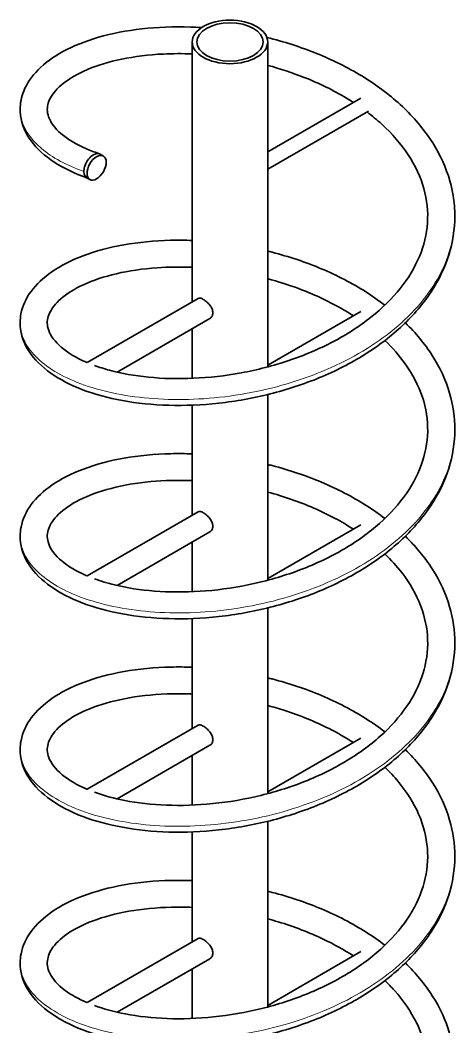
# Model space of a CAD drawing. Header units: millimetres. Extents: x 150 to 6235, y 143 to 4395.
# Drawn here: x 3974 to 4262, y 2060 to 2727 of the extents above; entities that cross this region are included whole.
import ezdxf

# ---------------------------------------------------------------- set-up
doc = ezdxf.new("R2010")
doc.units = ezdxf.units.MM
doc.header["$LTSCALE"] = 15
doc.layers.add('AM_0', color=7, linetype='Continuous', lineweight=35)
doc.layers.add('AM_TANG', color=171, linetype='Continuous', lineweight=18, true_color=0x8080ff)

msp = doc.modelspace()

# ---------------------------------------------------------------- linework, layer by layer
at = {"layer": 'AM_0'}
for p, q in [((4087.867, 2540.362), (4087.867, 2712.605)), ((4137.867, 2497.22), (4137.867, 2712.605)), ((4137.867, 2639.731), (4199.579, 2675.361)), ((4137.867, 2628.184), (4204.567, 2666.694)), ((4029.02, 2636.974), (4026.899, 2638.198)), ((4020.02, 2621.385), (4017.899, 2622.61)), ((4091.754, 2542.606), (4018.159, 2500.116)), ((4099.479, 2529.227), (4038.064, 2493.769)), ((4137.867, 2498.314), (4199.579, 2533.943)), ((4087.867, 2489.617), (4087.867, 2522.523)), ((4137.867, 2355.803), (4137.867, 2478.885)), ((4087.867, 2398.945), (4087.867, 2471.857)), ((4091.754, 2401.189), (4018.158, 2358.698)), ((4137.867, 2356.897), (4199.579, 2392.526)), ((4099.479, 2387.81), (4038.063, 2352.351)), ((4087.867, 2348.201), (4087.867, 2381.105)), ((4137.867, 2214.385), (4137.867, 2337.468)), ((4087.867, 2257.528), (4087.867, 2330.44)), ((4091.754, 2259.772), (4018.157, 2217.28)), ((4137.867, 2215.48), (4199.579, 2251.109)), ((4099.479, 2246.392), (4038.063, 2210.934)), ((4087.867, 2206.784), (4087.867, 2239.688)), ((4137.867, 2072.967), (4137.867, 2196.05)), ((4087.867, 2116.111), (4087.867, 2189.023)), ((4091.754, 2118.355), (4018.158, 2075.864)), ((4137.867, 2074.063), (4199.579, 2109.692)), ((4099.479, 2104.975), (4038.065, 2069.518)), ((4087.867, 2065.368), (4087.867, 2098.271))]:
    msp.add_line(p, q, dxfattribs=at)
for centre, major_axis in [((4112.867, 2712.605), (25, 0)), ((4112.867, 2712.605), (22, 0)), ((4024.52, 2629.179), (4.5, 7.794))]:
    msp.add_ellipse(centre, major_axis=major_axis, ratio=0.5773503, dxfattribs=at)
msp.add_ellipse((4022.399, 2630.404), major_axis=(4.5, 7.794), ratio=0.5773503, start_param=0, end_param=3.1415927, dxfattribs=at)
msp.add_ellipse((4022.399, 2630.404), major_axis=(4.5, 7.794), ratio=0.5773503, start_param=0, end_param=3.1415927, dxfattribs=at)
for points, knots in [([(4018.141, 2622.47), (4009.951, 2625.366), (4002.625, 2628.893), (3990.182, 2637.042), (3984.986, 2641.732), (3977.383, 2652.067), (3974.894, 2657.826), (3973.947, 2665.111), (3973.858, 2666.476), (3973.858, 2671.951), (3974.681, 2676.073), (3978.25, 2685.042), (3981.506, 2689.786), (3990.164, 2698.59), (3995.757, 2702.665), (4009.092, 2709.941), (4017.031, 2713.129), (4034.559, 2718.195), (4044.271, 2720.096), (4064.714, 2722.394), (4075.57, 2722.816), (4089.098, 2722.371), (4091.558, 2722.252), (4094.031, 2722.095)], [0.0381692, 0.0381692, 0.0381692, 0.0381692, 3.5137896, 3.5137896, 7.0210484, 7.0210484, 10.4724609, 10.4724609, 11.2614249, 11.2614249, 13.6389099, 13.6389099, 16.7391128, 16.7391128, 20.0459523, 20.0459523, 23.5325956, 23.5325956, 27.03588, 27.03588, 30.5147177, 30.5147177, 31.2809065, 31.2809065, 31.2809065, 31.2809065]), ([(4137.359, 2715.501), (4142.968, 2714.138), (4148.534, 2712.581), (4164.948, 2707.339), (4175.635, 2703.044), (4195.636, 2693.081), (4205.08, 2687.344), (4222.09, 2674.692), (4229.765, 2667.69), (4242.796, 2652.774), (4248.24, 2644.758), (4256.456, 2628.191), (4259.299, 2619.53), (4261.482, 2606.267), (4261.858, 2601.695), (4261.858, 2588.475), (4260.49, 2579.76), (4255.176, 2562.929), (4251.203, 2554.698), (4240.944, 2539.063), (4234.565, 2531.564), (4219.827, 2517.674), (4211.35, 2511.204), (4192.912, 2499.651), (4182.824, 2494.496), (4161.777, 2485.756), (4150.68, 2482.11), (4128.261, 2476.457), (4116.792, 2474.408), (4094.267, 2471.925), (4083.062, 2471.472), (4061.656, 2472.08), (4051.316, 2473.144), (4032.155, 2476.631), (4023.213, 2479.078), (4007.26, 2485.161), (4000.154, 2488.84), (3988.224, 2497.277), (3983.316, 2502.108), (3976.393, 2512.672), (3974.294, 2518.513), (3973.879, 2525.098), (3973.858, 2525.761), (3973.858, 2528.414), (3974.048, 2530.406), (3975.422, 2537.632), (3977.764, 2542.706), (3984.619, 2552.042), (3989.243, 2556.363), (4000.692, 2564.302), (4007.745, 2567.901), (4023.74, 2573.936), (4032.826, 2576.383), (4052.263, 2579.826), (4062.736, 2580.852), (4078.251, 2581.21), (4083.031, 2581.173), (4087.867, 2580.989)], [35.7079836, 35.7079836, 35.7079836, 35.7079836, 37.4341575, 37.4341575, 40.8936332, 40.8936332, 44.3607298, 44.3607298, 47.8361733, 47.8361733, 51.3112691, 51.3112691, 54.7635829, 54.7635829, 56.5534282, 56.5534282, 59.949048, 59.949048, 63.3381619, 63.3381619, 66.7663191, 66.7663191, 70.2312561, 70.2312561, 73.7083917, 73.7083917, 77.1808502, 77.1808502, 80.6444617, 80.6444617, 84.1021419, 84.1021419, 87.5602208, 87.5602208, 91.0277769, 91.0277769, 94.5161158, 94.5161158, 98.0242484, 98.0242484, 101.4545621, 101.4545621, 101.8378827, 101.8378827, 102.9890711, 102.9890711, 106.073566, 106.073566, 109.2726174, 109.2726174, 112.7119691, 112.7119691, 116.2196977, 116.2196977, 119.708201, 119.708201, 121.2177856, 121.2177856, 121.2177856, 121.2177856]), ([(4087.867, 2704.645), (4081.343, 2704.912), (4074.935, 2704.889), (4058.959, 2704.114), (4049.602, 2702.932), (4032.709, 2699.415), (4025.038, 2697.054), (4012.05, 2691.573), (4006.62, 2688.411), (3998.428, 2681.937), (3995.601, 2678.597), (3992.251, 2672.389), (3991.673, 2669.548), (3992.173, 2663.393), (3993.611, 2659.819), (3999.791, 2652.401), (4004.413, 2648.641), (4014.983, 2642.765), (4020.338, 2640.439), (4026.335, 2638.451)], [466.261693, 466.261693, 466.261693, 466.261693, 468.3091415, 468.3091415, 471.5605688, 471.5605688, 474.8006297, 474.8006297, 478.0156127, 478.0156127, 481.1985205, 481.1985205, 484.4439321, 484.4439321, 488.2120904, 488.2120904, 491.773281, 491.773281, 494.4343718, 494.4343718, 494.4343718, 494.4343718]), ([(4194.614, 2672.494), (4193.107, 2673.472), (4191.575, 2674.43), (4181.402, 2680.56), (4171.943, 2685.191), (4154.276, 2692.179), (4146.125, 2694.847), (4137.867, 2697.045)], [454.7606291, 454.7606291, 454.7606291, 454.7606291, 455.3434328, 455.3434328, 458.5729765, 458.5729765, 461.1305379, 461.1305379, 461.1305379, 461.1305379]), ([(4023.06, 2498.179), (4026.23, 2497.017), (4029.609, 2495.947), (4040.944, 2492.897), (4049.681, 2491.316), (4068.322, 2489.465), (4078.376, 2489.193), (4098.986, 2490.112), (4109.699, 2491.318), (4130.916, 2495.229), (4141.579, 2497.965), (4162.002, 2504.85), (4171.916, 2509.049), (4190.205, 2518.659), (4198.722, 2524.14), (4213.706, 2536.014), (4220.29, 2542.493), (4231.074, 2556.011), (4235.353, 2563.147), (4241.402, 2577.674), (4243.195, 2585.17), (4244.223, 2600.228), (4243.419, 2607.904), (4239.181, 2623.002), (4235.695, 2630.537), (4226.31, 2644.823), (4220.38, 2651.69), (4210.382, 2660.838), (4207.109, 2663.553), (4203.653, 2666.166)], [411.5326582, 411.5326582, 411.5326582, 411.5326582, 412.9960435, 412.9960435, 416.1993932, 416.1993932, 419.4320101, 419.4320101, 422.6805458, 422.6805458, 425.9336915, 425.9336915, 429.1832911, 429.1832911, 432.4239994, 432.4239994, 435.6552296, 435.6552296, 438.8875739, 438.8875739, 442.1509736, 442.1509736, 445.4750093, 445.4750093, 448.8172381, 448.8172381, 452.1038153, 452.1038153, 453.5506012, 453.5506012, 453.5506012, 453.5506012]), ([(4137.867, 2573.962), (4138.831, 2573.725), (4139.794, 2573.484), (4151.914, 2570.357), (4162.936, 2566.671), (4183.828, 2557.865), (4193.833, 2552.685), (4207.334, 2544.123), (4211.516, 2541.207), (4215.497, 2538.154)], [126.3362926, 126.3362926, 126.3362926, 126.3362926, 126.6337795, 126.6337795, 130.0914855, 130.0914855, 133.5551413, 133.5551413, 135.2008021, 135.2008021, 135.2008021, 135.2008021]), ([(4087.867, 2563.228), (4079.894, 2563.554), (4072.08, 2563.445), (4054.996, 2562.261), (4045.839, 2560.897), (4029.428, 2557.06), (4022.041, 2554.56), (4009.684, 2548.87), (4004.606, 2545.639), (3997.124, 2539.127), (3994.662, 2535.83), (3991.908, 2529.717), (3991.565, 2526.913), (3992.653, 2520.6), (3994.545, 2516.824), (4001.659, 2509.389), (4006.583, 2505.79), (4014.496, 2501.75), (4016.283, 2500.916), (4018.162, 2500.115)], [383.8565161, 383.8565161, 383.8565161, 383.8565161, 386.361163, 386.361163, 389.6116904, 389.6116904, 392.8491174, 392.8491174, 396.0594668, 396.0594668, 399.2401754, 399.2401754, 402.5231042, 402.5231042, 406.35137, 406.35137, 409.8142676, 409.8142676, 410.7507085, 410.7507085, 410.7507085, 410.7507085]), ([(4194.613, 2531.076), (4191.929, 2532.817), (4189.164, 2534.498), (4177.501, 2541.135), (4167.87, 2545.579), (4151.381, 2551.695), (4144.664, 2553.818), (4137.867, 2555.627)], [372.3553509, 372.3553509, 372.3553509, 372.3553509, 373.3920889, 373.3920889, 376.6220734, 376.6220734, 378.7253057, 378.7253057, 378.7253057, 378.7253057]), ([(4091.754, 2542.606), (4092.129, 2542.823), (4092.626, 2542.888), (4093.81, 2542.665), (4094.499, 2542.376), (4095.88, 2541.579), (4096.658, 2541.02), (4098.163, 2539.691), (4098.889, 2538.92), (4100.07, 2537.373), (4100.606, 2536.493), (4101.331, 2534.714), (4101.517, 2533.814), (4101.517, 2533.016)], [2.9307331, 2.9307331, 2.9307331, 2.9307331, 3.2237471, 3.2237471, 3.5167611, 3.5167611, 3.8097751, 3.8097751, 4.1027892, 4.1027892, 4.395902, 4.395902, 4.6890148, 4.6890148, 4.6890148, 4.6890148]), ([(4101.517, 2533.016), (4101.517, 2532.218), (4101.331, 2531.424), (4100.606, 2530.098), (4100.07, 2529.568), (4099.479, 2529.227)], [0, 0, 0, 0, 0.29311283, 0.29311283, 0.58622566, 0.58622566, 0.58622566, 0.58622566]), ([(4229.077, 2526.423), (4235.974, 2519.682), (4241.97, 2512.406), (4251.93, 2496.816), (4255.844, 2488.358), (4260.677, 2471.867), (4261.858, 2463.767), (4261.858, 2447.069), (4260.493, 2438.365), (4255.189, 2421.544), (4251.22, 2413.312), (4240.967, 2397.675), (4234.591, 2390.174), (4219.858, 2376.282), (4211.383, 2369.81), (4192.949, 2358.254), (4182.863, 2353.098), (4161.818, 2344.353), (4150.722, 2340.706), (4128.304, 2335.049), (4116.836, 2332.998), (4094.31, 2330.511), (4083.104, 2330.056), (4061.696, 2330.66), (4051.354, 2331.722), (4032.189, 2335.206), (4023.246, 2337.651), (4007.288, 2343.731), (4000.179, 2347.408), (3988.244, 2355.842), (3983.333, 2360.671), (3976.402, 2371.233), (3974.3, 2377.074), (3973.879, 2383.666), (3973.858, 2384.336), (3973.858, 2387.019), (3974.052, 2389.033), (3975.445, 2396.279), (3977.797, 2401.349), (3984.671, 2410.68), (3989.305, 2414.998), (4000.774, 2422.931), (4007.836, 2426.526), (4023.849, 2432.552), (4032.942, 2434.993), (4052.391, 2438.425), (4062.867, 2439.444), (4078.343, 2439.792), (4083.078, 2439.754), (4087.867, 2439.572)], [137.2049319, 137.2049319, 137.2049319, 137.2049319, 140.5047858, 140.5047858, 143.9695045, 143.9695045, 147.1280981, 147.1280981, 150.5193892, 150.5193892, 153.9085253, 153.9085253, 157.3366246, 157.3366246, 160.8015299, 160.8015299, 164.2786638, 164.2786638, 167.751133, 167.751133, 171.2147549, 171.2147549, 174.6724392, 174.6724392, 178.1305124, 178.1305124, 181.5980494, 181.5980494, 185.0863558, 185.0863558, 188.5944884, 188.5944884, 192.0250434, 192.0250434, 192.4125865, 192.4125865, 193.5764833, 193.5764833, 196.6610811, 196.6610811, 199.8612155, 199.8612155, 203.3012308, 203.3012308, 206.808963, 206.808963, 210.2973595, 210.2973595, 211.7925254, 211.7925254, 211.7925254, 211.7925254]), ([(4023.059, 2356.761), (4027.2, 2355.245), (4031.703, 2353.883), (4044.526, 2350.775), (4053.485, 2349.364), (4072.48, 2347.88), (4082.668, 2347.807), (4103.448, 2349.139), (4114.196, 2350.561), (4135.386, 2354.896), (4145.986, 2357.845), (4166.187, 2365.133), (4175.941, 2369.526), (4193.831, 2379.486), (4202.106, 2385.127), (4216.545, 2397.272), (4222.823, 2403.865), (4232.966, 2417.561), (4236.903, 2424.762), (4242.26, 2439.389), (4243.696, 2446.919), (4243.997, 2462.019), (4242.816, 2469.703), (4237.832, 2484.746), (4233.978, 2492.217), (4225.118, 2504.634), (4220.608, 2509.798), (4215.498, 2514.694)], [329.1277882, 329.1277882, 329.1277882, 329.1277882, 331.038912, 331.038912, 334.2470256, 334.2470256, 337.4826924, 337.4826924, 340.7324788, 340.7324788, 343.9855561, 343.9855561, 347.2341558, 347.2341558, 350.4734034, 350.4734034, 353.7037737, 353.7037737, 356.9382079, 356.9382079, 360.2091377, 360.2091377, 363.5405735, 363.5405735, 366.8780281, 366.8780281, 369.367926, 369.367926, 369.367926, 369.367926]), ([(4137.867, 2432.544), (4138.878, 2432.297), (4139.887, 2432.043), (4152.052, 2428.898), (4163.071, 2425.205), (4183.955, 2416.386), (4193.954, 2411.201), (4207.407, 2402.654), (4211.552, 2399.763), (4215.498, 2396.736)], [216.9110001, 216.9110001, 216.9110001, 216.9110001, 217.2228573, 217.2228573, 220.6805768, 220.6805768, 224.1442664, 224.1442664, 225.7756419, 225.7756419, 225.7756419, 225.7756419]), ([(4087.867, 2421.812), (4078.428, 2422.198), (4069.196, 2421.971), (4051.054, 2420.323), (4042.113, 2418.779), (4026.215, 2414.63), (4019.127, 2411.996), (4007.428, 2406.115), (4002.715, 2402.826), (3995.952, 2396.305), (3993.851, 2393.067), (3991.672, 2387.041), (3991.558, 2384.235), (3993.305, 2377.728), (3995.689, 2373.794), (4003.698, 2366.41), (4008.906, 2362.972), (4016.235, 2359.538), (4017.185, 2359.113), (4018.161, 2358.697)], [301.4508712, 301.4508712, 301.4508712, 301.4508712, 304.42025, 304.42025, 307.6696491, 307.6696491, 310.9041072, 310.9041072, 314.10957, 314.10957, 317.2899121, 317.2899121, 320.6243555, 320.6243555, 324.4812826, 324.4812826, 327.8585928, 327.8585928, 328.3452212, 328.3452212, 328.3452212, 328.3452212]), ([(4194.612, 2389.659), (4190.734, 2392.173), (4186.683, 2394.565), (4173.463, 2401.662), (4163.668, 2405.912), (4148.43, 2411.196), (4143.176, 2412.797), (4137.867, 2414.209)], [289.9505077, 289.9505077, 289.9505077, 289.9505077, 291.4477163, 291.4477163, 294.6784236, 294.6784236, 296.3204676, 296.3204676, 296.3204676, 296.3204676]), ([(4091.754, 2401.189), (4092.129, 2401.405), (4092.626, 2401.471), (4093.81, 2401.248), (4094.499, 2400.959), (4095.88, 2400.161), (4096.658, 2399.603), (4098.163, 2398.274), (4098.889, 2397.502), (4100.07, 2395.956), (4100.606, 2395.075), (4101.331, 2393.297), (4101.517, 2392.396), (4101.517, 2391.599)], [2.9307331, 2.9307331, 2.9307331, 2.9307331, 3.2237471, 3.2237471, 3.5167611, 3.5167611, 3.8097751, 3.8097751, 4.1027892, 4.1027892, 4.395902, 4.395902, 4.6890148, 4.6890148, 4.6890148, 4.6890148]), ([(4101.517, 2391.599), (4101.517, 2390.801), (4101.331, 2390.007), (4100.606, 2388.681), (4100.07, 2388.151), (4099.479, 2387.81)], [0, 0, 0, 0, 0.29311283, 0.29311283, 0.58622566, 0.58622566, 0.58622566, 0.58622566]), ([(4229.077, 2385.006), (4236.004, 2378.236), (4242.022, 2370.925), (4251.983, 2355.296), (4255.886, 2346.835), (4260.688, 2330.376), (4261.858, 2322.314), (4261.858, 2305.652), (4260.493, 2296.948), (4255.189, 2280.126), (4251.22, 2271.894), (4240.967, 2256.257), (4234.59, 2248.757), (4219.857, 2234.864), (4211.382, 2228.393), (4192.949, 2216.837), (4182.862, 2211.68), (4161.818, 2202.936), (4150.721, 2199.288), (4128.304, 2193.631), (4116.835, 2191.58), (4094.31, 2189.094), (4083.103, 2188.638), (4061.696, 2189.242), (4051.354, 2190.305), (4032.189, 2193.789), (4023.245, 2196.234), (4007.288, 2202.314), (4000.179, 2205.991), (3988.243, 2214.425), (3983.333, 2219.254), (3976.402, 2229.816), (3974.3, 2235.657), (3973.879, 2242.249), (3973.858, 2242.919), (3973.858, 2245.601), (3974.052, 2247.615), (3975.445, 2254.861), (3977.797, 2259.931), (3984.671, 2269.262), (3989.304, 2273.58), (4000.773, 2281.513), (4007.835, 2285.109), (4023.847, 2291.134), (4032.94, 2293.575), (4052.389, 2297.007), (4062.865, 2298.027), (4078.341, 2298.375), (4083.077, 2298.337), (4087.867, 2298.155)], [227.779633, 227.779633, 227.779633, 227.779633, 231.0939401, 231.0939401, 234.5585524, 234.5585524, 237.7028743, 237.7028743, 241.0942256, 241.0942256, 244.4833613, 244.4833613, 247.9114614, 247.9114614, 251.3763672, 251.3763672, 254.8535011, 254.8535011, 258.3259701, 258.3259701, 261.7895919, 261.7895919, 265.2472761, 265.2472761, 268.7053494, 268.7053494, 272.1728867, 272.1728867, 275.6611936, 275.6611936, 279.1693262, 279.1693262, 282.5998778, 282.5998778, 282.9873623, 282.9873623, 284.1510825, 284.1510825, 287.2356788, 287.2356788, 290.4357982, 290.4357982, 293.8758043, 293.8758043, 297.3835365, 297.3835365, 300.8719345, 300.8719345, 302.3673006, 302.3673006, 302.3673006, 302.3673006]), ([(4023.059, 2215.343), (4028.183, 2213.468), (4033.873, 2211.828), (4048.261, 2208.713), (4057.433, 2207.479), (4076.763, 2206.376), (4087.073, 2206.511), (4107.998, 2208.265), (4118.769, 2209.905), (4139.902, 2214.671), (4150.423, 2217.834), (4170.371, 2225.526), (4179.952, 2230.111), (4197.413, 2240.418), (4205.431, 2246.215), (4219.3, 2258.621), (4225.26, 2265.322), (4234.741, 2279.186), (4238.328, 2286.449), (4242.979, 2301.167), (4244.049, 2308.731), (4243.606, 2323.863), (4242.042, 2331.547), (4236.302, 2346.514), (4232.083, 2353.91), (4223.392, 2365.163), (4219.644, 2369.305), (4215.497, 2373.276)], [246.7228169, 246.7228169, 246.7228169, 246.7228169, 249.0894642, 249.0894642, 252.3022647, 252.3022647, 255.5407428, 255.5407428, 258.7915815, 258.7915815, 262.0444328, 262.0444328, 265.2919152, 265.2919152, 268.5296776, 268.5296776, 271.7594183, 271.7594183, 274.9966606, 274.9966606, 278.275902, 278.275902, 281.6136128, 281.6136128, 284.9446486, 284.9446486, 286.9628702, 286.9628702, 286.9628702, 286.9628702]), ([(4137.867, 2291.127), (4138.877, 2290.88), (4139.885, 2290.626), (4152.05, 2287.481), (4163.069, 2283.788), (4183.953, 2274.97), (4193.953, 2269.784), (4207.407, 2261.238), (4211.552, 2258.345), (4215.499, 2255.318)], [307.4857758, 307.4857758, 307.4857758, 307.4857758, 307.7974334, 307.7974334, 311.2551527, 311.2551527, 314.7188418, 314.7188418, 316.3505721, 316.3505721, 316.3505721, 316.3505721]), ([(4087.867, 2280.395), (4087.287, 2280.419), (4086.708, 2280.44), (4075.837, 2280.802), (4065.799, 2280.406), (4047.192, 2278.306), (4038.48, 2276.586), (4023.119, 2272.139), (4016.342, 2269.379), (4005.32, 2263.33), (4000.977, 2259.997), (3994.929, 2253.494), (3993.176, 2250.331), (3991.545, 2244.367), (3991.664, 2241.509), (3994.149, 2234.783), (3997.041, 2230.751), (4005.889, 2223.477), (4011.376, 2220.192), (4018.034, 2217.333), (4018.097, 2217.306), (4018.16, 2217.279)], [219.0446037, 219.0446037, 219.0446037, 219.0446037, 219.2271542, 219.2271542, 222.4802881, 222.4802881, 225.7283285, 225.7283285, 228.9595064, 228.9595064, 232.1599741, 232.1599741, 235.3426541, 235.3426541, 238.7442182, 238.7442182, 242.5986763, 242.5986763, 245.9077812, 245.9077812, 245.9391473, 245.9391473, 245.9391473, 245.9391473]), ([(4194.612, 2248.242), (4189.539, 2251.53), (4184.162, 2254.612), (4169.344, 2262.111), (4159.397, 2266.164), (4145.462, 2270.668), (4141.68, 2271.779), (4137.867, 2272.792)], [207.5457544, 207.5457544, 207.5457544, 207.5457544, 209.5043363, 209.5043363, 212.7359939, 212.7359939, 213.9156959, 213.9156959, 213.9156959, 213.9156959]), ([(4091.754, 2259.772), (4092.129, 2259.988), (4092.626, 2260.054), (4093.81, 2259.83), (4094.499, 2259.542), (4095.88, 2258.744), (4096.658, 2258.186), (4098.163, 2256.857), (4098.889, 2256.085), (4100.07, 2254.539), (4100.606, 2253.658), (4101.331, 2251.879), (4101.517, 2250.979), (4101.517, 2250.181)], [2.9307331, 2.9307331, 2.9307331, 2.9307331, 3.2237471, 3.2237471, 3.5167611, 3.5167611, 3.8097751, 3.8097751, 4.1027892, 4.1027892, 4.395902, 4.395902, 4.6890148, 4.6890148, 4.6890148, 4.6890148]), ([(4101.517, 2250.181), (4101.517, 2249.384), (4101.331, 2248.59), (4100.606, 2247.264), (4100.07, 2246.733), (4099.479, 2246.392)], [0, 0, 0, 0, 0.29311283, 0.29311283, 0.58622566, 0.58622566, 0.58622566, 0.58622566]), ([(4229.077, 2243.589), (4236.003, 2236.819), (4242.022, 2229.509), (4251.983, 2213.88), (4255.886, 2205.419), (4260.687, 2188.96), (4261.858, 2180.897), (4261.858, 2164.234), (4260.493, 2155.531), (4255.189, 2138.709), (4251.22, 2130.477), (4240.967, 2114.84), (4234.59, 2107.339), (4219.857, 2093.447), (4211.382, 2086.976), (4192.949, 2075.419), (4182.862, 2070.263), (4161.818, 2061.519), (4150.721, 2057.871), (4128.304, 2052.214), (4116.835, 2050.163), (4094.31, 2047.677), (4083.103, 2047.221), (4061.696, 2047.825), (4051.354, 2048.888), (4032.189, 2052.371), (4023.245, 2054.817), (4007.288, 2060.897), (4000.179, 2064.574), (3988.243, 2073.008), (3983.333, 2077.837), (3976.402, 2088.399), (3974.3, 2094.24), (3973.879, 2100.832), (3973.858, 2101.502), (3973.858, 2104.184), (3974.052, 2106.198), (3975.445, 2113.443), (3977.797, 2118.514), (3984.671, 2127.845), (3989.304, 2132.163), (4000.773, 2140.096), (4007.835, 2143.691), (4023.847, 2149.717), (4032.94, 2152.158), (4052.389, 2155.59), (4062.865, 2156.61), (4078.341, 2156.958), (4083.077, 2156.92), (4087.867, 2156.738)], [318.3544088, 318.3544088, 318.3544088, 318.3544088, 321.6685151, 321.6685151, 325.1331289, 325.1331289, 328.277649, 328.277649, 331.6689995, 331.6689995, 335.0581352, 335.0581352, 338.4862353, 338.4862353, 341.9511411, 341.9511411, 345.428275, 345.428275, 348.900744, 348.900744, 352.3643658, 352.3643658, 355.82205, 355.82205, 359.2801233, 359.2801233, 362.7476606, 362.7476606, 366.2359674, 366.2359674, 369.7441, 369.7441, 373.1746518, 373.1746518, 373.562137, 373.562137, 374.7258597, 374.7258597, 377.810456, 377.810456, 381.0105757, 381.0105757, 384.4505819, 384.4505819, 387.958314, 387.958314, 391.446712, 391.446712, 392.9420754, 392.9420754, 392.9420754, 392.9420754]), ([(4023.058, 2073.925), (4029.165, 2071.69), (4036.091, 2069.789), (4052.098, 2066.723), (4061.471, 2065.672), (4081.111, 2064.96), (4091.531, 2065.304), (4112.571, 2067.486), (4123.35, 2069.345), (4144.398, 2074.54), (4154.826, 2077.915), (4174.495, 2086.006), (4183.887, 2090.78), (4200.896, 2101.423), (4208.647, 2107.369), (4221.928, 2120.025), (4227.563, 2126.827), (4236.373, 2140.847), (4239.606, 2148.165), (4243.544, 2162.967), (4244.246, 2170.56), (4243.052, 2185.714), (4241.101, 2193.389), (4234.612, 2208.262), (4230.034, 2215.57), (4221.621, 2225.672), (4218.678, 2228.814), (4215.497, 2231.858)], [164.3173895, 164.3173895, 164.3173895, 164.3173895, 167.1417562, 167.1417562, 170.3590461, 170.3590461, 173.6000597, 173.6000597, 176.8517427, 176.8517427, 180.104217, 180.104217, 183.3504863, 183.3504863, 186.5867815, 186.5867815, 189.8161914, 189.8161914, 193.0570012, 193.0570012, 196.345096, 196.345096, 199.6875399, 199.6875399, 203.0108601, 203.0108601, 204.5581305, 204.5581305, 204.5581305, 204.5581305]), ([(4137.867, 2149.71), (4138.877, 2149.463), (4139.885, 2149.209), (4152.05, 2146.064), (4163.069, 2142.371), (4183.953, 2133.553), (4193.953, 2128.367), (4207.407, 2119.82), (4211.553, 2116.928), (4215.5, 2113.9)], [398.0605505, 398.0605505, 398.0605505, 398.0605505, 398.3722109, 398.3722109, 401.8299302, 401.8299302, 405.2936194, 405.2936194, 406.9254435, 406.9254435, 406.9254435, 406.9254435]), ([(4087.867, 2138.977), (4085.823, 2139.061), (4083.794, 2139.117), (4071.588, 2139.281), (4061.698, 2138.686), (4043.475, 2136.222), (4035, 2134.335), (4020.191, 2129.608), (4013.732, 2126.734), (4003.39, 2120.541), (3999.419, 2117.181), (3994.065, 2110.722), (3992.636, 2107.642), (3991.525, 2101.704), (3991.895, 2098.737), (3995.196, 2091.786), (3998.582, 2087.724), (4007.621, 2081.037), (4012.484, 2078.29), (4018.161, 2075.863)], [136.638868, 136.638868, 136.638868, 136.638868, 137.2809706, 137.2809706, 140.5339581, 140.5339581, 143.7804227, 143.7804227, 147.0080612, 147.0080612, 150.2036276, 150.2036276, 153.3923108, 153.3923108, 156.8756937, 156.8756937, 160.698201, 160.698201, 163.5330824, 163.5330824, 163.5330824, 163.5330824]), ([(4194.613, 2106.825), (4188.365, 2110.874), (4181.642, 2114.616), (4165.214, 2122.454), (4155.128, 2126.31), (4142.525, 2130.099), (4140.202, 2130.755), (4137.867, 2131.376)], [125.1407337, 125.1407337, 125.1407337, 125.1407337, 127.5547636, 127.5547636, 130.7875337, 130.7875337, 131.5106333, 131.5106333, 131.5106333, 131.5106333]), ([(4091.754, 2118.355), (4092.129, 2118.571), (4092.626, 2118.637), (4093.81, 2118.413), (4094.499, 2118.124), (4095.88, 2117.327), (4096.658, 2116.769), (4098.163, 2115.44), (4098.889, 2114.668), (4100.07, 2113.122), (4100.606, 2112.241), (4101.331, 2110.462), (4101.517, 2109.562), (4101.517, 2108.764)], [2.9307331, 2.9307331, 2.9307331, 2.9307331, 3.2237471, 3.2237471, 3.5167611, 3.5167611, 3.8097751, 3.8097751, 4.1027892, 4.1027892, 4.395902, 4.395902, 4.6890148, 4.6890148, 4.6890148, 4.6890148]), ([(4101.517, 2108.764), (4101.517, 2107.966), (4101.331, 2107.173), (4100.606, 2105.847), (4100.07, 2105.316), (4099.479, 2104.975)], [0, 0, 0, 0, 0.29311283, 0.29311283, 0.58622566, 0.58622566, 0.58622566, 0.58622566]), ([(4229.077, 2102.172), (4236.003, 2095.402), (4242.022, 2088.092), (4251.983, 2072.463), (4255.886, 2064.002), (4260.687, 2047.543), (4261.858, 2039.48), (4261.858, 2022.817), (4260.493, 2014.113), (4255.189, 1997.292), (4251.22, 1989.06), (4240.967, 1973.423), (4234.59, 1965.922), (4219.857, 1952.03), (4211.382, 1945.559), (4192.949, 1934.002), (4182.862, 1928.846), (4161.818, 1920.102), (4150.721, 1916.454), (4128.304, 1910.797), (4116.835, 1908.746), (4094.31, 1906.259), (4083.103, 1905.804), (4061.696, 1906.408), (4051.354, 1907.47), (4032.189, 1910.954), (4023.245, 1913.399), (4007.288, 1919.48), (4000.179, 1923.157), (3988.243, 1931.591), (3983.333, 1936.42), (3976.402, 1946.982), (3974.3, 1952.823), (3973.879, 1959.414), (3973.858, 1960.084), (3973.858, 1962.767), (3974.052, 1964.781), (3975.445, 1972.026), (3977.797, 1977.097), (3984.671, 1986.428), (3989.304, 1990.746), (4000.773, 1998.679), (4007.835, 2002.274), (4023.847, 2008.3), (4032.94, 2010.741), (4052.389, 2014.173), (4062.865, 2015.192), (4078.341, 2015.54), (4083.077, 2015.503), (4087.867, 2015.321)], [408.9291835, 408.9291835, 408.9291835, 408.9291835, 412.2432927, 412.2432927, 415.7079064, 415.7079064, 418.8524238, 418.8524238, 422.2437742, 422.2437742, 425.63291, 425.63291, 429.0610101, 429.0610101, 432.5259158, 432.5259158, 436.0030497, 436.0030497, 439.4755188, 439.4755188, 442.9391406, 442.9391406, 446.3968248, 446.3968248, 449.854898, 449.854898, 453.3224354, 453.3224354, 456.8107422, 456.8107422, 460.3188748, 460.3188748, 463.7494265, 463.7494265, 464.1369118, 464.1369118, 465.3006344, 465.3006344, 468.3852307, 468.3852307, 471.5853504, 471.5853504, 475.0253566, 475.0253566, 478.5330887, 478.5330887, 482.0214867, 482.0214867, 483.5168501, 483.5168501, 483.5168501, 483.5168501]), ([(4023.058, 1932.507), (4023.249, 1932.437), (4023.441, 1932.367), (4030.571, 1929.801), (4038.563, 1927.736), (4055.971, 1924.816), (4065.531, 1923.95), (4085.45, 1923.63), (4095.963, 1924.183), (4117.09, 1926.789), (4127.862, 1928.865), (4148.799, 1934.481), (4159.12, 1938.063), (4178.488, 1946.54), (4187.683, 1951.496), (4204.224, 1962.459), (4211.701, 1968.547), (4224.388, 1981.436), (4229.697, 1988.33), (4237.836, 2002.491), (4240.718, 2009.859), (4243.947, 2024.737), (4244.283, 2032.356), (4242.344, 2047.519), (4240.012, 2055.176), (4232.792, 2069.934), (4227.867, 2077.147), (4219.836, 2086.132), (4217.726, 2088.31), (4215.498, 2090.442)], [81.9111999, 81.9111999, 81.9111999, 81.9111999, 81.9997753, 81.9997753, 85.1885975, 85.1885975, 88.4100757, 88.4100757, 91.6533227, 91.6533227, 94.9056421, 94.9056421, 98.157604, 98.157604, 101.4025953, 101.4025953, 104.6374904, 104.6374904, 107.8669257, 107.8669257, 111.1120429, 111.1120429, 114.4091889, 114.4091889, 117.7545381, 117.7545381, 121.0693277, 121.0693277, 122.1533323, 122.1533323, 122.1533323, 122.1533323])]:
    msp.add_open_spline(points, degree=3, knots=knots, dxfattribs=at)
at = {"layer": 'AM_TANG'}
for points, knots in [([(3973.86, 2667.84), (3973.859, 2666.583), (3973.951, 2665.326), (3974.137, 2664.072), (3975.286, 2656.308), (3980.032, 2648.678), (3988.03, 2641.944), (3995.049, 2636.034), (4004.562, 2630.818), (4016.035, 2626.73)], [36.91371368, 36.91371368, 36.91371368, 36.91371368, 36.97592838, 36.97592838, 36.97592838, 37.36108559, 37.36108559, 37.36108559, 37.69911184, 37.69911184, 37.69911184, 37.69911184]), ([(3973.866, 2526.423), (3973.866, 2522.597), (3974.721, 2518.771), (3976.431, 2515.039), (3979.903, 2507.461), (3986.897, 2500.277), (3996.91, 2494.215), (4006.921, 2488.153), (4019.941, 2483.218), (4035.03, 2479.976), (4050.159, 2476.724), (4067.357, 2475.179), (4085.375, 2475.661), (4103.384, 2476.143), (4122.2, 2478.652), (4140.458, 2483.216), (4158.707, 2487.779), (4176.385, 2494.394), (4192.21, 2502.79), (4208.029, 2511.184), (4221.984, 2521.354), (4233.066, 2532.773), (4244.143, 2544.188), (4252.341, 2556.846), (4257.065, 2570.037), (4260.243, 2578.91), (4261.847, 2588.021), (4261.852, 2597.132)], [30.6305284, 30.6305284, 30.6305284, 30.6305284, 30.8198476, 30.8198476, 30.8198476, 31.2041896, 31.2041896, 31.2041896, 31.5884834, 31.5884834, 31.5884834, 31.9737867, 31.9737867, 31.9737867, 32.3589178, 32.3589178, 32.3589178, 32.743888, 32.743888, 32.743888, 33.1287089, 33.1287089, 33.1287089, 33.5133917, 33.5133917, 33.5133917, 33.772121, 33.772121, 33.772121, 33.772121]), ([(3973.862, 2385.006), (3973.868, 2378.841), (3976.109, 2372.676), (3980.507, 2366.901), (3986.048, 2359.626), (3995.008, 2352.976), (4006.741, 2347.642), (4018.822, 2342.148), (4033.835, 2338.056), (4050.632, 2335.906), (4066.988, 2333.811), (4085.021, 2333.56), (4103.423, 2335.381), (4121.821, 2337.201), (4140.573, 2341.092), (4158.319, 2346.982), (4176.061, 2352.87), (4192.784, 2360.754), (4207.275, 2370.271), (4221.763, 2379.786), (4234.009, 2390.929), (4243.125, 2403.101), (4252.239, 2415.27), (4258.218, 2428.461), (4260.628, 2441.927), (4261.447, 2446.502), (4261.854, 2451.108), (4261.851, 2455.715)], [24.3473431, 24.3473431, 24.3473431, 24.3473431, 24.6524172, 24.6524172, 24.6524172, 25.0367144, 25.0367144, 25.0367144, 25.4324143, 25.4324143, 25.4324143, 25.8177282, 25.8177282, 25.8177282, 26.2029541, 26.2029541, 26.2029541, 26.588095, 26.588095, 26.588095, 26.9731538, 26.9731538, 26.9731538, 27.3581333, 27.3581333, 27.3581333, 27.4889357, 27.4889357, 27.4889357, 27.4889357]), ([(3973.86, 2243.589), (3973.859, 2242.559), (3973.92, 2241.528), (3974.045, 2240.5), (3974.986, 2232.737), (3979.519, 2225.083), (3987.316, 2218.303), (3995.112, 2211.523), (4006.165, 2205.624), (4019.675, 2201.24), (4033.184, 2196.857), (4049.14, 2193.995), (4066.387, 2193.07), (4083.632, 2192.146), (4102.156, 2193.161), (4120.618, 2196.252), (4139.079, 2199.342), (4157.464, 2204.507), (4174.442, 2211.581), (4191.419, 2218.656), (4206.978, 2227.636), (4219.993, 2238.082), (4233.007, 2248.527), (4243.467, 2260.432), (4250.618, 2273.143), (4257.767, 2285.854), (4261.603, 2299.365), (4261.846, 2312.906), (4261.854, 2313.37), (4261.858, 2313.834), (4261.858, 2314.298)], [18.0641578, 18.0641578, 18.0641578, 18.0641578, 18.1151362, 18.1151362, 18.1151362, 18.4999351, 18.4999351, 18.4999351, 18.8846988, 18.8846988, 18.8846988, 19.2694281, 19.2694281, 19.2694281, 19.6541237, 19.6541237, 19.6541237, 20.0387862, 20.0387862, 20.0387862, 20.4234164, 20.4234164, 20.4234164, 20.8080151, 20.8080151, 20.8080151, 21.1925828, 21.1925828, 21.1925828, 21.2057504, 21.2057504, 21.2057504, 21.2057504]), ([(3973.865, 2102.172), (3973.863, 2099.37), (3974.32, 2096.568), (3975.239, 2093.804), (3977.911, 2085.77), (3984.49, 2078.056), (3994.454, 2071.511), (4004.263, 2065.069), (4017.343, 2059.768), (4032.689, 2056.244), (4047.796, 2052.775), (4065.087, 2051.032), (4083.274, 2051.362), (4101.228, 2051.688), (4120.042, 2054.037), (4138.349, 2058.447), (4156.654, 2062.857), (4174.439, 2069.327), (4190.413, 2077.597), (4206.386, 2085.866), (4220.536, 2095.932), (4231.837, 2107.272), (4243.136, 2118.611), (4251.579, 2131.219), (4256.552, 2144.39), (4260.067, 2153.702), (4261.847, 2163.291), (4261.852, 2172.881)], [11.7809725, 11.7809725, 11.7809725, 11.7809725, 11.9195985, 11.9195985, 11.9195985, 12.3224034, 12.3224034, 12.3224034, 12.7189144, 12.7189144, 12.7189144, 13.10923, 13.10923, 13.10923, 13.4945504, 13.4945504, 13.4945504, 13.8798264, 13.8798264, 13.8798264, 14.2650587, 14.2650587, 14.2650587, 14.650248, 14.650248, 14.650248, 14.9225651, 14.9225651, 14.9225651, 14.9225651])]:
    msp.add_open_spline(points, degree=3, knots=knots, dxfattribs=at)

doc.saveas('drawing.dxf')
